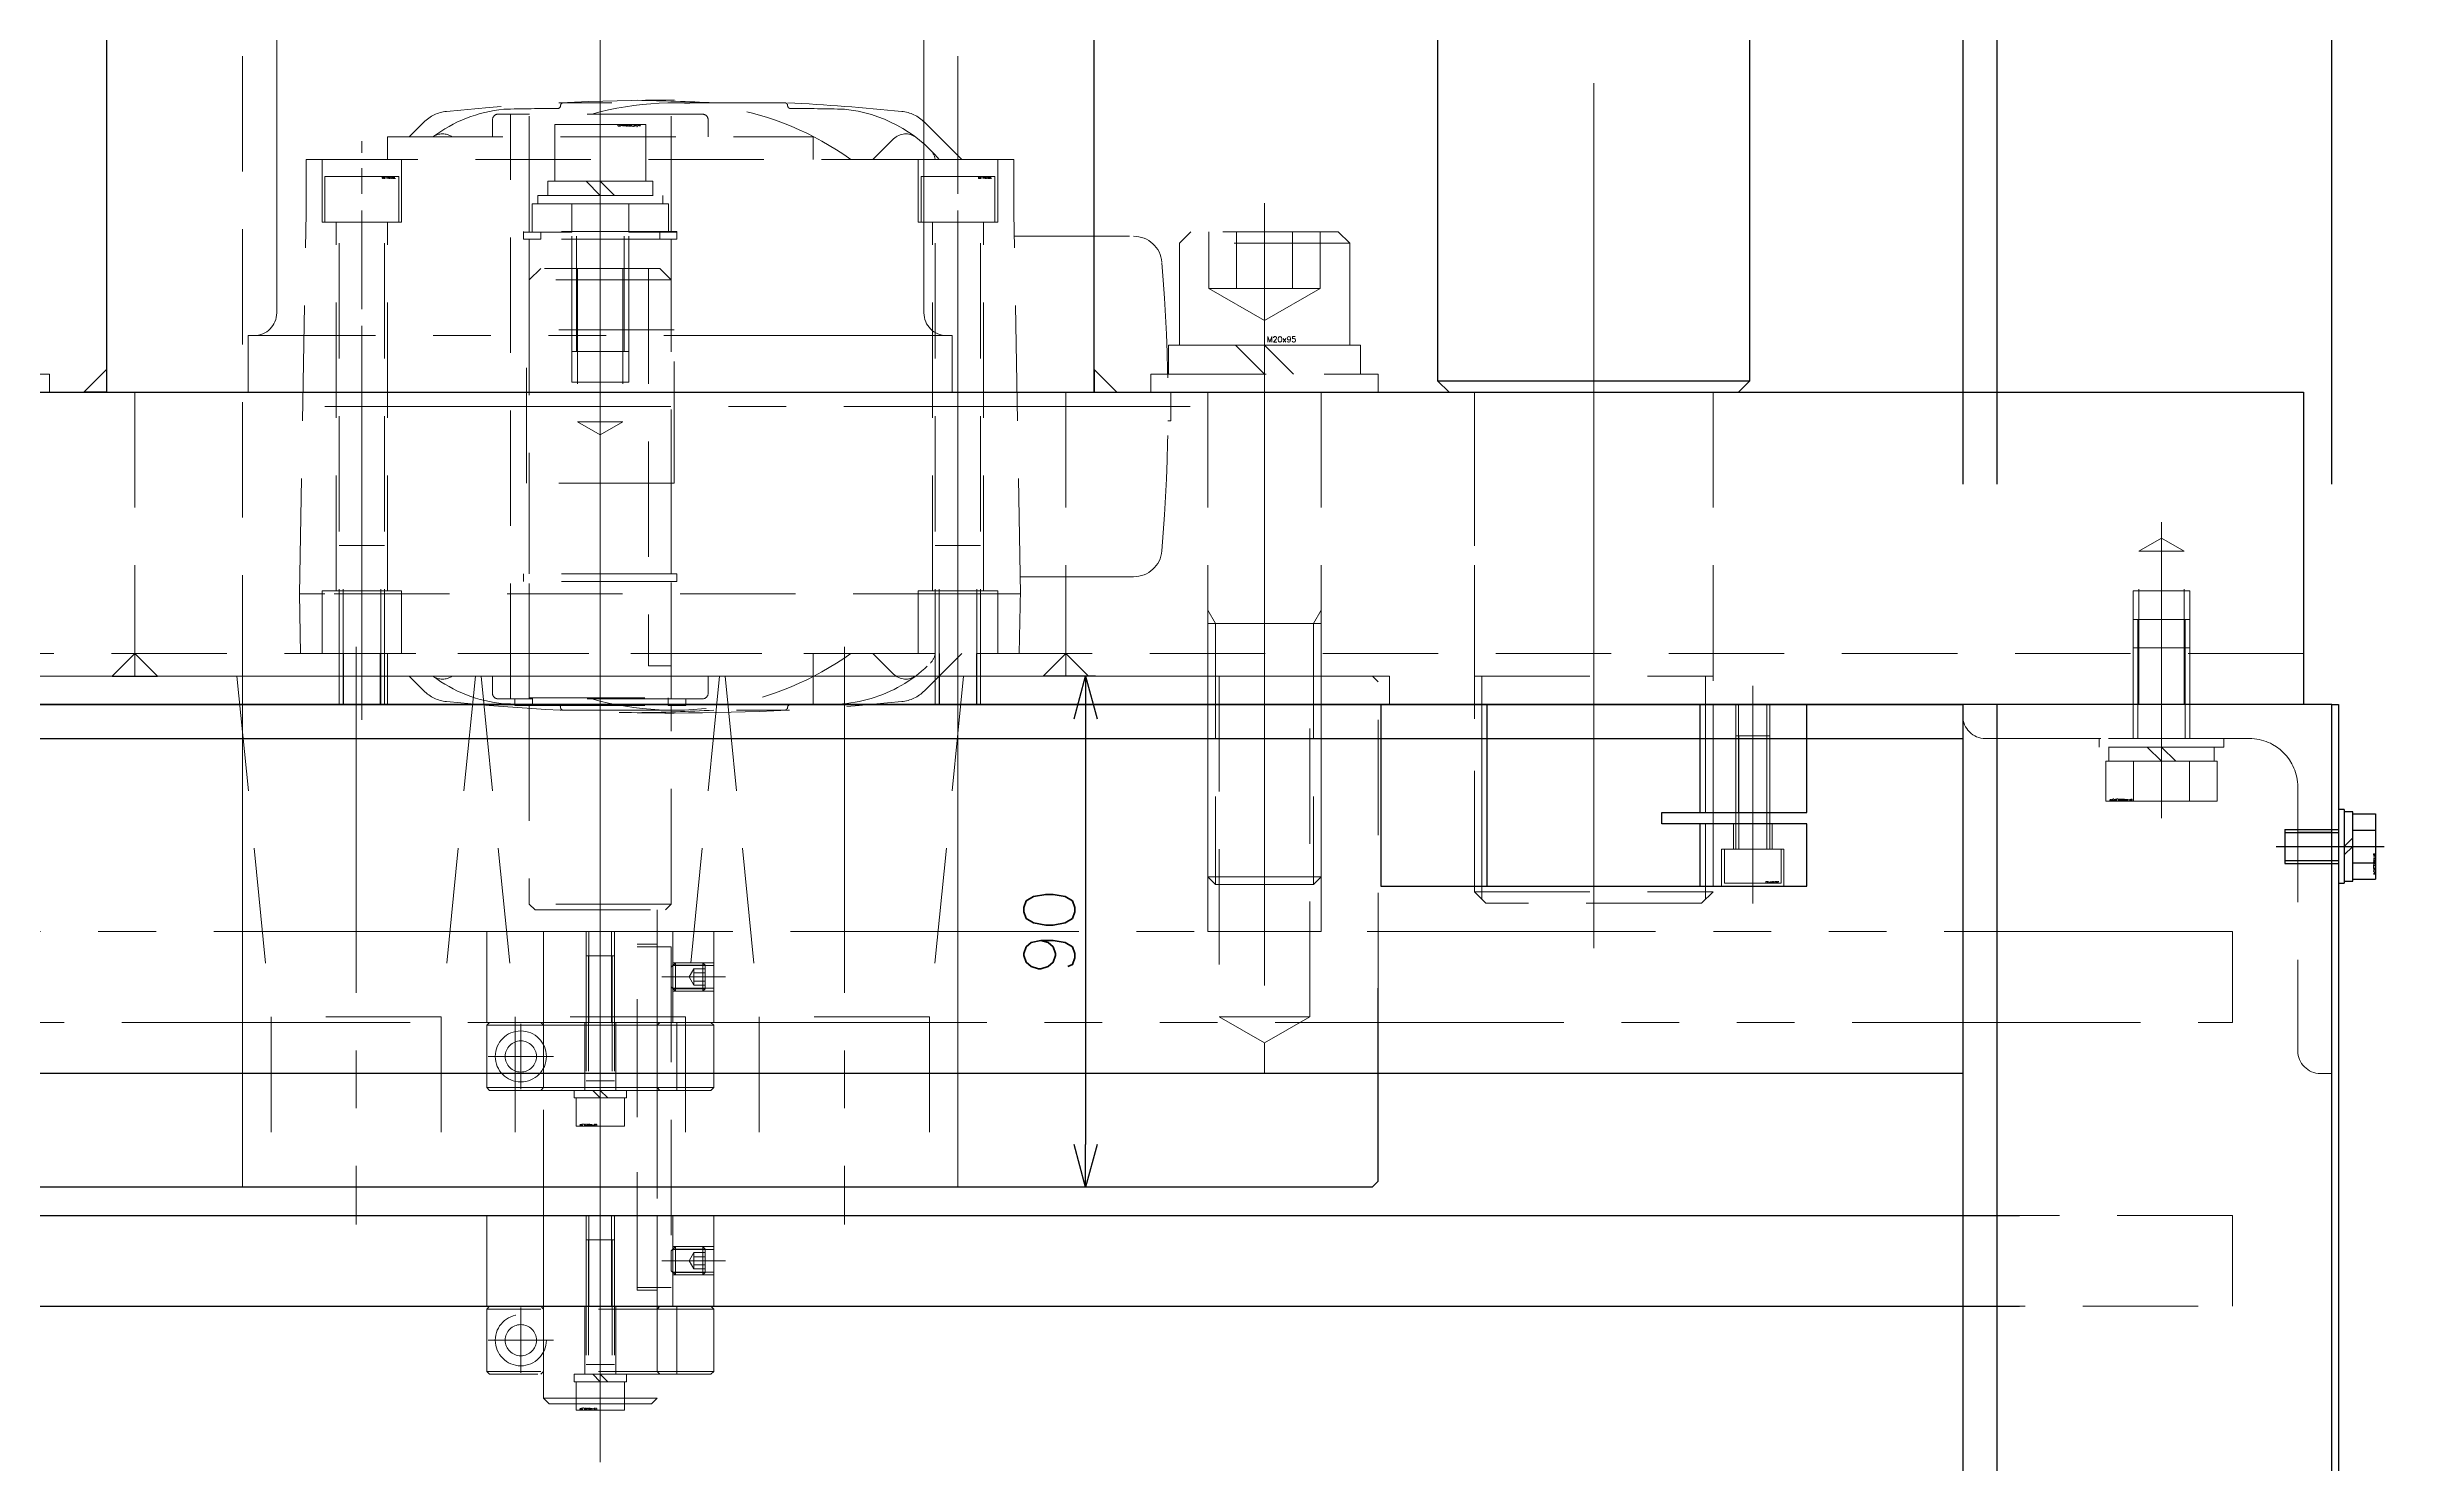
# Model space of a CAD drawing. Header units: millimetres. Extents: x 0 to 49006, y -7876 to 6995.
# Drawn here: x 29138 to 29553.3, y 1838.7 to 2088.3 of the extents above; entities that cross this region are included whole.
import ezdxf
from ezdxf import colors
from ezdxf.entities.mleader import LeaderData, LeaderLine
from ezdxf.enums import TextEntityAlignment as Align
from ezdxf.math import Vec2, Vec3

# ---------------------------------------------------------------- set-up
doc = ezdxf.new("R2010")
doc.units = ezdxf.units.MM
doc.header["$LTSCALE"] = 3.2
doc.header["$PDMODE"] = 99
doc.header["$PDSIZE"] = 1
for name, pattern in [('CENTER2', [28.575, 19.05, -3.175, 3.175, -3.175]), ('HIDDEN', [9.525, 6.35, -3.175]), ('PHANTOM2', [31.75, 15.875, -3.175, 3.175, -3.175, 3.175, -3.175])]:
    doc.linetypes.add(name, pattern=pattern)
for name, color, linetype, lineweight in [('01_NORMAL', 7, 'Continuous', 25), ('04_HIDDEN', 2, 'HIDDEN', 13), ('05_CENTER', 4, 'CENTER2', 13), ('06_PHANTOM', 2, 'PHANTOM2', 13), ('08_DIM', 3, 'Continuous', 13)]:
    doc.layers.add(name, color=color, linetype=linetype, lineweight=lineweight)
doc.layers.add('10_DRAFT', color=8, linetype='Continuous', lineweight=0, plot=False)
doc.styles.add('KSS_TXT', font='txt.shx', dxfattribs={"bigfont": 'extfont2.shx'})
doc.styles.add('KSS_TXT_L', font='txt.shx', dxfattribs={"height": 36, "bigfont": 'extfont2.shx'})
doc.styles.get("Standard").update_dxf_attribs({"font": 'txt.shx', "bigfont": 'extfont2.shx'})
doc.dimstyles.new('KSS_DIM', dxfattribs={"dimscale": 12, "dimtxt": 3, "dimasz": 2.5, "dimexe": 1.25, "dimexo": 0.625, "dimtad": 1, "dimdsep": 46, "dimtxsty": 'KSS_TXT', "dimblk": 'OPEN30', "dimcen": 0, "dimazin": 2, "dimtfac": 0.75, "dimtmove": 0, "dimatfit": 3, "dimldrblk": 'OPEN30', "dimfxl": 1.25, "dimtolj": 1, "dimarcsym": 0})

# ---------------------------------------------------------------- blocks, each defined once
blk = doc.blocks.new('A$C402B3D07_1_1')
at = {"color": 0}
for p, q in [((0, 0), (-65, 0)), ((-65, -2), (-65, 0)), ((0, 0), (0, -65)), ((-61, -6), (-14.5, -6)), ((-6, -14.5), (-6, -61)), ((-2, -65), (0, -65))]:
    blk.add_line(p, q, dxfattribs=at)
for centre, radius, start, end in [((-61, -2), 4, 180, 270), ((-14.5, -14.5), 8.5, 0, 90), ((-2, -61), 4, 180, 270)]:
    blk.add_arc(centre, radius, start, end, dxfattribs=at)
blk = doc.blocks.new('A$C475E39BB_1_1')
at = {"color": 0}
for p, q in [((240, 550), (240, 38.81)), ((246, 550), (246, 38.81)), ((305, 38.81), (305, 530)), ((246, 0), (246, -1438)), ((-240, -6), (240, -6))]:
    blk.add_line(p, q, dxfattribs=at)
for points in [[(-240, 0), (240, 0), (240, -65), (-240, -65)], [(305, 0), (240, 0), (240, -1438), (305, -1438)]]:
    blk.add_lwpolyline(points, close=True, dxfattribs=at)
at = {"layer": '04_HIDDEN'}
for p, q in [((299, -22), (305, -22)), ((299, -22.5), (305, -22.5)), ((299, -27.5), (305, -27.5)), ((299, -28), (305, -28))]:
    blk.add_line(p, q, dxfattribs=at)
at = {"layer": '05_CENTER'}
for p, q in [((0, 567.55), (0, -1475.34)), ((275, 9.23), (275, -15.44)), ((296.81, -25), (307.19, -25))]:
    blk.add_line(p, q, dxfattribs=at)
at = {"layer": '04_HIDDEN'}
blk.add_blockref('A$C402B3D07_1_1', (305, 0), dxfattribs=at)
blk = doc.blocks.new('M10Tz_1_1')
at = {"color": 0}
for radius in [5, 4]:
    blk.add_circle((0, 0), radius, dxfattribs=at)
at = {"layer": '05_CENTER'}
for p, q in [((0, -8.34), (0, 8.34)), ((8.34, 0), (-8.34, 0))]:
    blk.add_line(p, q, dxfattribs=at)
blk = doc.blocks.new('A$C311A3C4E_1_1')
at = {"color": 0}
for p, q in [((-47, 100), (-57, 90)), ((-47, 100), (47, 100)), ((47, 100), (57, 90)), ((-57, -11), (-57, 90)), ((-57, 90), (57, 90)), ((57, -11), (57, 90))]:
    blk.add_line(p, q, dxfattribs=at)
blk.add_lwpolyline([(-62, -25), (62, -25), (62, -15), (-62, -15)], close=True, dxfattribs=at)
for centre, start, end in [((-61, -11), 270, 0), ((61, -11), 180, 270)]:
    blk.add_arc(centre, 4, start, end, dxfattribs=at)
at = {"layer": '04_HIDDEN'}
for p, q in [((-28.5, 100), (-28.5, 58)), ((-27.42, 100), (-27.42, 58)), ((27.42, 100), (27.42, 58)), ((28.5, 100), (28.5, 58))]:
    blk.add_line(p, q, dxfattribs=at)
blk.add_lwpolyline([(29, 50), (29, 58), (-29, 58), (-29, 50)], close=True, dxfattribs=at)
at = {"layer": '05_CENTER'}
blk.add_line((0, 106.37), (0, -32.77), dxfattribs=at)
at = {"color": 0}
blk.add_blockref('M10Tz_1_1', (0, 75), dxfattribs=at)
blk = doc.blocks.new('A$C2EB33B8C_1_1')
at = {"layer": '06_PHANTOM'}
blk.add_blockref('A$C311A3C4E_1_1', (0, -640), dxfattribs=at)
blk = doc.blocks.new('A$C55F72951_1_1')
at = {"color": 0}
for points in [[(-87, 50), (87, 50), (87, 478), (85, 480), (-85, 480), (-87, 478)], [(-300, 50), (300, 50), (300, -5), (-300, -5)]]:
    blk.add_lwpolyline(points, close=True, dxfattribs=at)
at = {"color": 3}
for points in [[(-87, 50), (-91, 50), (-91, 50), (-87, 54)], [(87, 50), (91, 50), (91, 50), (87, 54)]]:
    blk.add_lwpolyline(points, close=True, dxfattribs=at)
for points in [[(-86, 0), (-78, 0), (-78, 0), (-82, 4)], [(-82, 4), (-86, 0), (-86, 0)], [(86, 0), (78, 0), (78, 0), (82, 4)], [(82, 4), (86, 0), (86, 0)]]:
    blk.add_lwpolyline(points, dxfattribs=at)
at = {"layer": '04_HIDDEN'}
for p, q in [((-63, 475), (-63, 0)), ((63, 475), (63, 0)), ((-82, 50), (-82, 0)), ((82, 50), (82, 0)), ((271, 22), (275, 24.31)), ((271, -5), (271, 22)), ((279, 22), (271, 22)), ((275, 24.31), (279, 22)), ((279, -5), (279, 22)), ((270, -5), (270, 15)), ((280, 15), (270, 15)), ((280, -5), (280, 15)), ((-139, 0), (139, 0)), ((139, 0), (139, -5))]:
    blk.add_line(p, q, dxfattribs=at)
at = {"layer": '04_HIDDEN', "color": 9}
for p, q in [((154, 50), (154, -5)), ((196, 50), (196, -5))]:
    blk.add_line(p, q, dxfattribs=at)
at = {"layer": '05_CENTER'}
for p, q in [((0, -18.69), (0, 613.4)), ((117, -11.3), (117, 60.9)), ((275, -8.39), (275, 27.11))]:
    blk.add_line(p, q, dxfattribs=at)
at = {"layer": '05_CENTER', "color": 9}
blk.add_line((175, 56.45), (175, -11.45), dxfattribs=at)
blk = doc.blocks.new('A$C59490531_1_1')
at = {"color": 0}
for p, q in [((-18.76, 32), (-18.76, 21)), ((18.76, 32), (18.76, 0)), ((-37.53, 21), (-12, 21)), ((-12, 21), (-12, 19)), ((-12, 19), (-37.53, 19)), ((-18.76, 19), (-18.76, 0))]:
    blk.add_line(p, q, dxfattribs=at)
blk.add_lwpolyline([(-37.53, 19), (-37.53, 0), (37.53, 0), (37.53, 32), (-37.53, 32), (-37.53, 21)], dxfattribs=at)
at = {"layer": '04_HIDDEN'}
for p, q in [((-33.5, 25.5), (-33.5, 32)), ((-22.5, 25.5), (-22.5, 32)), ((-21, 32), (-21, 21)), ((-19.69, 32), (-19.69, 21)), ((19.69, 32), (19.69, 0)), ((21, 32), (21, 0)), ((-33.5, 25.5), (-22.5, 25.5)), ((-31.4, 21), (-31.4, 25.5)), ((-24.6, 21), (-24.6, 25.5)), ((-31, 19), (-31, 0)), ((-30.5, 19), (-30.5, 0)), ((-25.5, 19), (-25.5, 0)), ((-25, 19), (-25, 0)), ((-21, 19), (-21, 0)), ((-19.69, 19), (-19.69, 0))]:
    blk.add_line(p, q, dxfattribs=at)
at = {"layer": '05_CENTER'}
blk.add_line((-28, -3.27), (-28, 35.04), dxfattribs=at)
at = {"layer": '10_DRAFT'}
blk.add_line((0, 32), (0, 0), dxfattribs=at)
blk = doc.blocks.new('A$C7E8A2BA9_1_1')
at = {"color": 0}
for p, q in [((5, 6), (-5, 6)), ((-5, 6), (-5, 0)), ((5, 0), (5, 6)), ((5, 0), (-5, 0))]:
    blk.add_line(p, q, dxfattribs=at)
at = {"color": 0, "linetype": 'CENTER2'}
blk.add_line((0, -21.5), (0, 7.5), dxfattribs=at)
at = {"color": 0, "linetype": 'HIDDEN'}
for p, q in [((-3, -20), (-3, 0)), ((-2.46, -20), (-2.46, 0)), ((2.46, -20), (2.46, 0)), ((3, -20), (3, 0)), ((-3, -20), (3, -20))]:
    blk.add_line(p, q, dxfattribs=at)
at = {"layer": '10_DRAFT', "style": 'KSS_TXT_L'}
blk.add_text('CS-M6x20L', height=0.3, dxfattribs=at).set_placement((2.24, 5.66))
blk = doc.blocks.new('A$C64ED66EC_1_1')
blk.add_blockref('A$C59490531_1_1', (0, 0))
at = {"layer": '04_HIDDEN', "xscale": -1}
blk.add_blockref('A$C7E8A2BA9_1_1', (-28, 25.5), dxfattribs=at)
blk = doc.blocks.new('A$C06BC4911_1_1')
at = {"color": 0}
blk.add_line((-27.5, -658), (27.5, -658), dxfattribs=at)
blk.add_lwpolyline([(25.5, 0), (-25.5, 0), (-27.5, -2), (-27.5, -658), (-25.5, -660), (25.5, -660), (27.5, -658), (27.5, -2)], close=True, dxfattribs=at)
at = {"layer": '01_NORMAL'}
for p, q in [((-19, -750), (-21, -748)), ((21, -748), (19, -750))]:
    blk.add_line(p, q, dxfattribs=at)
at = {"layer": '04_HIDDEN'}
for p, q in [((-21, -748), (-21, -660)), ((21, -660), (21, -748)), ((-21, -710), (21, -710)), ((-19.69, -710), (-19.69, -749.31)), ((19.69, -710), (19.69, -749.31)), ((-19, -750), (-21, -748)), ((-21, -748), (21, -748)), ((-19, -750), (-21, -748)), ((-21, -748), (21, -748)), ((19, -750), (-19, -750)), ((19, -750), (-19, -750)), ((21, -748), (19, -750)), ((21, -748), (19, -750))]:
    blk.add_line(p, q, dxfattribs=at)
at = {"layer": '05_CENTER'}
blk.add_line((0, -757.92), (0, 97.92), dxfattribs=at)
blk = doc.blocks.new('A$C7AFA21F4_1_1')
at = {"color": 0, "linetype": 'CENTER2'}
blk.add_line((0, -24), (0, 14), dxfattribs=at)
at = {"color": 0}
for p, q in [((-9.81, 11), (9.81, 11)), ((-9.81, 4), (-9.81, 11)), ((-4.91, 4), (-4.91, 11)), ((4.91, 4), (4.91, 11)), ((9.81, 4), (9.81, 11)), ((-11, 1.5), (11, 1.5)), ((-11, 1.5), (-11, 0)), ((-11, 0), (11, 0)), ((9.81, 4), (-9.81, 4)), ((-9.25, 4), (-9.25, 1.5)), ((0, 1.5), (-2.5, 4)), ((0, 4), (2.5, 1.5)), ((9.25, 1.5), (9.25, 4)), ((11, 0), (11, 1.5))]:
    blk.add_line(p, q, dxfattribs=at)
at = {"color": 0, "linetype": 'HIDDEN'}
for p, q in [((-5, -21), (-5, 0)), ((-4.19, -21), (-4.19, 0)), ((4.19, -21), (4.19, 0)), ((5, -21), (5, 0)), ((-5, -21), (5, -21))]:
    blk.add_line(p, q, dxfattribs=at)
at = {"layer": '10_DRAFT', "style": 'KSS_TXT_L'}
blk.add_text('BT-M10x25L,SW,PW', height=0.3, dxfattribs=at).set_placement((5.1, 10.66))
blk = doc.blocks.new('A$C71905DCD_1_1')
for name, p in [('A$C06BC4911_1_1', (-100, 715)), ('A$C55F72951_1_1', (-275, 5))]:
    blk.add_blockref(name, p)
at = {"rotation": 180}
blk.add_blockref('A$C64ED66EC_1_1', (-100, 0), dxfattribs=at)
at = {"layer": '04_HIDDEN', "rotation": 180}
blk.add_blockref('A$C7AFA21F4_1_1', (0, -6), dxfattribs=at)
blk = doc.blocks.new('A$C08AE5845_1_1')
at = {"color": 0}
blk.add_lwpolyline([(-136, -90), (136, -90), (137, -89), (137, -1), (136, 0), (-136, 0), (-137, -1), (-137, -89)], close=True, dxfattribs=at)
at = {"layer": '04_HIDDEN'}
for p, q in [((-127, -45), (-127, 0)), ((-125, -60), (-125, 0)), ((-109, 0), (-109, -60)), ((-107, 0), (-107, -45)), ((107, 0), (107, -45)), ((109, 0), (109, -60)), ((125, -60), (125, 0)), ((127, -45), (127, 0)), ((-64, 0), (-58, -60)), ((-22, 0), (-28, -60)), ((-21, 0), (-15, -60)), ((21, 0), (15, -60)), ((22, 0), (28, -60)), ((64, 0), (58, -60)), ((-107, -45), (-127, -45)), ((107, -45), (127, -45)), ((-125, -60), (-109, -60)), ((-125, -60), (-117, -64.62)), ((-117, -64.62), (-109, -60)), ((-58, -60), (-58, -90)), ((-28, -60), (-58, -60)), ((-28, -60), (-28, -90)), ((-15, -60), (-15, -90)), ((15, -60), (-15, -60)), ((15, -60), (15, -90)), ((28, -60), (28, -90)), ((58, -60), (28, -60)), ((58, -60), (58, -90)), ((117, -64.62), (109, -60)), ((125, -60), (109, -60)), ((125, -60), (117, -64.62))]:
    blk.add_line(p, q, dxfattribs=at)
at = {"layer": '05_CENTER'}
for p, q in [((-117, 6.45), (-117, -69.86)), ((-43, 5.17), (-43, -96.59)), ((0, 5.17), (0, -96.59)), ((43, 5.17), (43, -96.59)), ((117, 6.45), (117, -69.86))]:
    blk.add_line(p, q, dxfattribs=at)
at = {"layer": '10_DRAFT'}
for p, q in [((-63, 0), (-63, -90)), ((63, 0), (63, -90))]:
    blk.add_line(p, q, dxfattribs=at)
blk = doc.blocks.new('A$C1DAE6C65_1_1')
at = {"color": 0, "linetype": 'CENTER2'}
blk.add_line((0, 33.3), (0, -90.7), dxfattribs=at)
at = {"color": 0}
for p, q in [((-15, 26.3), (-13, 28.3)), ((-15, 26.3), (-15, 8.3)), ((15, 26.3), (-15, 26.3)), ((13, 28.3), (-13, 28.3)), ((15, 26.3), (13, 28.3)), ((15, 26.3), (15, 8.3)), ((-15, 21.8), (-15, 21.8)), ((-15, 17.3), (-15, 17.3)), ((-16.9, 8.3), (-16.9, 3.2)), ((-16.9, 8.3), (16.9, 8.3)), ((15, 8.3), (-15, 8.3)), ((-5.1, 8.3), (0, 3.2)), ((0, 8.3), (5.1, 3.2)), ((16.9, 8.3), (16.9, 3.2)), ((-10, 0), (-10, -85.35)), ((10, 0), (10, -85.35)), ((-8.65, -40.7), (-10, -38.36)), ((10, -40.7), (-10, -40.7)), ((-8.65, -40.7), (-8.65, -86.7)), ((8.65, -40.7), (10, -38.36)), ((8.65, -40.7), (8.65, -86.7)), ((-10, -85.35), (-8.65, -86.7)), ((10, -85.35), (-10, -85.35)), ((8.65, -86.7), (-8.65, -86.7)), ((8.65, -86.7), (10, -85.35))]:
    blk.add_line(p, q, dxfattribs=at)
at = {"color": 0, "linetype": 'HIDDEN'}
for p, q in [((-9.81, 28.3), (-9.81, 18.3)), ((-4.91, 28.3), (-4.91, 18.3)), ((4.91, 28.3), (4.91, 18.3)), ((9.81, 28.3), (9.81, 18.3)), ((-9.81, 18.3), (0, 12.63)), ((9.81, 18.3), (-9.81, 18.3)), ((9.81, 18.3), (0, 12.63))]:
    blk.add_line(p, q, dxfattribs=at)
at = {"color": 0}
blk.add_lwpolyline([(-20, 3.2), (20, 3.2), (20, 0), (-20, 0)], close=True, dxfattribs=at)
at = {"layer": '10_DRAFT', "style": 'KSS_TXT'}
blk.add_text('M20x95', height=1, dxfattribs=at).set_placement((0.41, 8.83))
blk = doc.blocks.new('A$C11485A53_1_1')
for name, p in [('A$C1DAE6C65_1_1', (-117, 50)), ('A$C1DAE6C65_1_1', (117, 50)), ('A$C08AE5845_1_1', (0, 0))]:
    blk.add_blockref(name, p)
blk = doc.blocks.new('A$C5A567FE3_1_1')
for name, p in [('A$C2EB33B8C_1_1', (-275, 720)), ('A$C71905DCD_1_1', (0, 0))]:
    blk.add_blockref(name, p)
at = {"layer": '04_HIDDEN'}
blk.add_blockref('A$C11485A53_1_1', (-275, 5), dxfattribs=at)
blk = doc.blocks.new('A$C3F1473A3_1_1')
at = {"color": 0}
blk.add_lwpolyline([(-1.2, 25), (0, 25), (0, -225), (-1.2, -225)], close=True, dxfattribs=at)
at = {"layer": '05_CENTER'}
for p, q in [((5.22, 0), (-6.47, 0)), ((5.22, -200), (-6.47, -200))]:
    blk.add_line(p, q, dxfattribs=at)
blk = doc.blocks.new('A$C27070EE7_1_1')
at = {"color": 0}
for p, q in [((-5.77, 2.5), (-5.77, 6.5)), ((-5.77, 6.5), (5.77, 6.5)), ((-2.89, 2.5), (-2.89, 6.5)), ((2.89, 2.5), (2.89, 6.5)), ((5.77, 2.5), (5.77, 6.5)), ((-6.5, 1), (6.5, 1)), ((-6.5, 1), (-6.5, 0)), ((-6.5, 0), (6.5, 0)), ((-6.1, 2.5), (-6.1, 1)), ((6.1, 2.5), (-6.1, 2.5)), ((0, 1), (-1.5, 2.5)), ((0, 2.5), (1.5, 1)), ((6.1, 1), (6.1, 2.5)), ((6.5, 0), (6.5, 1))]:
    blk.add_line(p, q, dxfattribs=at)
at = {"color": 0, "linetype": 'CENTER2'}
blk.add_line((0, -11), (0, 8), dxfattribs=at)
at = {"color": 0, "linetype": 'HIDDEN'}
for p, q in [((-3, -9.5), (-3, 0)), ((-2.46, -9.5), (-2.46, 0)), ((2.46, -9.5), (2.46, 0)), ((3, -9.5), (3, 0)), ((-3, -9.5), (3, -9.5))]:
    blk.add_line(p, q, dxfattribs=at)
at = {"layer": '10_DRAFT', "style": 'KSS_TXT_L'}
blk.add_text('BT-M6x12L,SW,PW', height=0.3, dxfattribs=at).set_placement((1.27, 6.16))
blk = doc.blocks.new('GM-SHYF-RH 0.2kW、1／30、200V、60Hzc_1_1')
at = {"color": 0}
for p, q in [((18.5, 52.99), (8, 52.81)), ((8, 52.81), (8, -73.81)), ((18.5, 53.01), (18.5, 48.5)), ((18.5, 53), (85.5, 51.83)), ((85.5, 51.83), (95, 51.83)), ((95, -59.28), (95, 51.83)), ((18.5, -64.89), (18.5, 49.51)), ((4, 37.5), (4, -37.5)), ((4, 37.5), (8, 37.5)), ((95, 37.49), (99, 37.49)), ((99, 37.49), (99, -37.49)), ((4, 33.69), (1.41, 31.1)), ((99, 33.69), (101.59, 31.1)), ((0, -18), (0, 18)), ((1, 19), (4, 19)), ((102, 19), (99, 19)), ((103, -18), (103, 18)), ((-2, 6.5), (-2, -32.5)), ((105, -32.5), (105, 7.01)), ((1, -19), (4, -19)), ((102, -19), (99, -19)), ((4, -37.5), (8, -37.5)), ((95, -37.49), (99, -37.49)), ((8, -48.01), (4.35, -51.67)), ((95, -48.01), (98.65, -51.67)), ((8, -63.69), (1.41, -57.1)), ((95, -63.69), (101.59, -57.1)), ((95, -72.85), (95, -59.28)), ((18.5, -74.02), (18.5, -64.89)), ((18.5, -74.02), (18.5, -69.51)), ((19.25, -74), (8, -73.81)), ((18.5, -74.02), (85.5, -72.85)), ((21.5, -73.97), (21.5, -93.94)), ((81.5, -72.92), (81.5, -93.94)), ((85.5, -72.85), (95, -72.85)), ((49, -99.99), (49, -100.5)), ((49, -100.5), (54, -100.5)), ((54, -99.99), (54, -100.5))]:
    blk.add_line(p, q, dxfattribs=at)
for centre, radius, start, end in [((24, 14.5), 25, 143.1301, 174.2698), ((6.08, 26.43), 6.6, 135, 174.2563), ((6.47, 27.79), 3, 145.3407, 214.6593), ((96.53, 27.79), 3, 325.3407, 34.6593), ((79, 14.5), 25, 5.7302, 36.8699), ((96.92, 26.43), 6.6, 5.7437, 45), ((398.1, -13), 400.6, 174.2563, 180), ((-295.1, -13), 400.6, 0, 5.7437), ((399, 7), 400, 178.568, 179.9285), ((1, 18), 1, 90, 180), ((102, 18), 1, 0, 90), ((-296, 7), 400, 0.053, 1.432), ((-1.5, 6.5), 0.5, 90, 180), ((-1.5, 7.5), 0.5, 270, 0), ((104.5, 7.5), 0.5, 180, 270), ((104.5, 6.5), 0.5, 0, 90), ((51.5, -13), 53.5, 164.2841, 215.6016), ((51.5, -13), 53.5, 324.3984, 15.7159), ((398.1, -13), 400.6, 179.0703, 180), ((398.1, 0), 400.6, 180.9297, 182.8629), ((-295.1, 0), 400.6, 357.1371, 359.0703), ((398.1, -13), 400.6, 180, 185.7437), ((1, -18), 1, 180, 270), ((102, -18), 1, 270, 0), ((-1.5, -32.5), 0.5, 180, 270), ((-1.5, -33.5), 0.5, 0, 90), ((-295.1, -13), 400.6, 354.2563, 357.1371), ((104.5, -33.5), 0.5, 90, 180), ((104.5, -32.5), 0.5, 270, 0), ((399, -33), 400, 180.0715, 180.8595), ((-296, -33), 400, 358.568, 359.9285), ((24, -40.5), 25, 176.5614, 230.2082), ((79, -40.5), 25, 309.7918, 354.2698), ((6.08, -52.43), 6.6, 185.7437, 225), ((6.47, -53.79), 3, 135, 217.1625), ((96.53, -53.79), 3, 322.8375, 45), ((96.92, -52.43), 6.6, 315, 354.2563), ((8.41, -56.02), 3, 224.8696, 262.1781), ((94.59, -56.02), 3, 277.8219, 315.1304), ((26.5, -93.94), 5, 180, 265.1386), ((76.5, -93.94), 5, 274.8614, 0), ((51.5, 200), 300, 265.1386, 274.8614)]:
    blk.add_arc(centre, radius, start, end, dxfattribs=at)
at = {"layer": '04_HIDDEN', "color": 0}
for p, q in [((8, 49), (19, 49)), ((19, 35), (19, 49)), ((19, 46.5), (84, 46.5)), ((84, 35), (84, 49)), ((95, 49), (84, 49)), ((19, 37.5), (84, 37.5)), ((8, 35), (19, 35)), ((95, 35), (84, 35)), ((0, 15.8), (103, 15.8)), ((0, 12.5), (20.65, 12.5)), ((20.65, 13.5), (22, 13.5)), ((20.65, -13.5), (20.65, 13.5)), ((22, -13.5), (22, 13.5)), ((22, 12.5), (38, 12.5)), ((38, -13), (38, 13)), ((38, 13), (65, 13)), ((65, -13), (65, 13)), ((65, 12.5), (81, 12.5)), ((81, 13.5), (82.35, 13.5)), ((81, -13.5), (81, 13.5)), ((82.35, -13.5), (82.35, 13.5)), ((82.35, 12.5), (103, 12.5)), ((0, -12.5), (20.65, -12.5)), ((20.65, -13.5), (22, -13.5)), ((22, -12.5), (38, -12.5)), ((38, -13), (65, -13)), ((65, -12.5), (81, -12.5)), ((81, -13.5), (82.35, -13.5)), ((82.35, -12.5), (103, -12.5)), ((8, -56), (19, -56)), ((19, -70), (19, -56)), ((95, -56), (84, -56)), ((84, -70), (84, -56)), ((19, -58.5), (84, -58.5)), ((8, -70), (19, -70)), ((19, -67.5), (84, -67.5)), ((95, -70), (84, -70))]:
    blk.add_line(p, q, dxfattribs=at)
at = {"layer": '05_CENTER', "color": 0}
for p, q in [((51.5, -103.88), (51.5, 55.94)), ((4.75, 42), (98.25, 42)), ((-7.65, 0), (110.65, 0)), ((4.75, -63), (98.25, -63))]:
    blk.add_line(p, q, dxfattribs=at)
at = {"layer": '10_DRAFT'}
blk.add_line((59.41, -13), (43.91, -13), dxfattribs=at)
blk = doc.blocks.new('A$C6AFA1BC6_1_1')
at = {"color": 0, "linetype": 'CENTER2'}
blk.add_line((0, -86.5), (0, 9.5), dxfattribs=at)
at = {"color": 0}
for p, q in [((6.5, 8), (-6.5, 8)), ((-6.5, 8), (-6.5, 0)), ((6.5, 0), (6.5, 8)), ((6.5, 0), (-6.5, 0))]:
    blk.add_line(p, q, dxfattribs=at)
at = {"color": 0, "linetype": 'HIDDEN'}
for p, q in [((-4, -85), (-4, 0)), ((4, -85), (4, 0)), ((-4, -57), (4, -57)), ((-3.32, -85), (-3.32, -57)), ((3.32, -85), (3.32, -57)), ((-4, -85), (4, -85))]:
    blk.add_line(p, q, dxfattribs=at)
at = {"layer": '10_DRAFT', "style": 'KSS_TXT_L'}
blk.add_text('CS-M8x85L', height=0.3, dxfattribs=at).set_placement((3.56, 7.66))
blk = doc.blocks.new('RTWS25b_1_1')
at = {"color": 0}
for points in [[(0, 13.5), (-1.2, 13.5), (-1.2, 10.5), (0, 10.5)], [(0, -13.5), (-1.2, -13.5), (-1.2, -10.5), (0, -10.5)]]:
    blk.add_lwpolyline(points, close=True, dxfattribs=at)
at = {"layer": '10_DRAFT'}
blk.add_line((0, 0), (-1.2, 0), dxfattribs=at)
blk = doc.blocks.new('FWSSS-D24-V10.0-T8.0a_1_1')
at = {"color": 0}
for points in [[(0, 12), (-5, 12), (-5, 5), (0, 5)], [(0, -12), (-5, -12), (-5, -5), (0, -5)]]:
    blk.add_lwpolyline(points, close=True, dxfattribs=at)
at = {"layer": '10_DRAFT'}
blk.add_line((-5, 0), (0, 0), dxfattribs=at)
blk = doc.blocks.new('A$C606D4CA3_1_1')
at = {"color": 0}
for p, q in [((8, 14), (-8, 14)), ((-8, 14), (-8, 4)), ((8, 4), (8, 14)), ((-11, 1.5), (11, 1.5)), ((-11, 1.5), (-11, 0)), ((-11, 0), (11, 0)), ((-9.25, 4), (-9.25, 1.5)), ((-9.25, 4), (9.25, 4)), ((0, 1.5), (-2.5, 4)), ((0, 4), (2.5, 1.5)), ((9.25, 1.5), (9.25, 4)), ((11, 0), (11, 1.5))]:
    blk.add_line(p, q, dxfattribs=at)
at = {"color": 0, "linetype": 'CENTER2'}
blk.add_line((0, -27.5), (0, 15.5), dxfattribs=at)
at = {"color": 0, "linetype": 'HIDDEN'}
for p, q in [((-5, -26), (-5, 0)), ((-4.19, -26), (-4.19, 0)), ((4.19, -26), (4.19, 0)), ((5, -26), (5, 0)), ((-5, -26), (5, -26))]:
    blk.add_line(p, q, dxfattribs=at)
at = {"layer": '10_DRAFT', "style": 'KSS_TXT_L'}
blk.add_text('CS-M10x30L,SW,PW', height=0.3, dxfattribs=at).set_placement((3.08, 13.66))
blk = doc.blocks.new('A$C29BA2C56_1_1')
at = {"color": 0}
blk.add_lwpolyline([(-9, -25), (0, -25), (0, 575), (-9, 575)], close=True, dxfattribs=at)
at = {"layer": '04_HIDDEN'}
for p, q in [((-9, 555), (0, 555)), ((-9, 554), (0, 554)), ((-9, 546), (0, 546)), ((-9, 545), (0, 545))]:
    blk.add_line(p, q, dxfattribs=at)
at = {"layer": '04_HIDDEN', "color": 8}
for p, q in [((-9, 342), (0, 342)), ((-9, 341.25), (0, 341.25)), ((-9, 334.75), (0, 334.75)), ((-9, 334), (0, 334)), ((-9, 237), (0, 237)), ((-9, 236.25), (0, 236.25)), ((-9, 229.75), (0, 229.75)), ((-9, 229), (0, 229))]:
    blk.add_line(p, q, dxfattribs=at)
at = {"layer": '04_HIDDEN', "color": 9}
for p, q in [((0, 312.5), (-9, 312.5)), ((0, 237.5), (-9, 237.5))]:
    blk.add_line(p, q, dxfattribs=at)
at = {"layer": '05_CENTER'}
blk.add_line((-12.39, 550), (3.39, 550), dxfattribs=at)
at = {"layer": '05_CENTER', "color": 8}
for p, q in [((-11.71, 338), (2.71, 338)), ((-11.71, 233), (2.71, 233))]:
    blk.add_line(p, q, dxfattribs=at)
at = {"layer": '10_DRAFT'}
blk.add_line((0, 275), (-9, 275), dxfattribs=at)
blk = doc.blocks.new('A$C05FE0EC2_2_1_1')
at = {"color": 0, "linetype": 'CENTER2'}
blk.add_line((0, -19), (0, 14), dxfattribs=at)
at = {"color": 0}
for p, q in [((-9.81, 11), (9.81, 11)), ((-9.81, 4), (-9.81, 11)), ((-4.91, 4), (-4.91, 11)), ((4.91, 4), (4.91, 11)), ((9.81, 4), (9.81, 11)), ((-11, 1.5), (11, 1.5)), ((-11, 1.5), (-11, 0)), ((-11, 0), (11, 0)), ((9.81, 4), (-9.81, 4)), ((-9.25, 4), (-9.25, 1.5)), ((0, 1.5), (-2.5, 4)), ((0, 4), (2.5, 1.5)), ((9.25, 1.5), (9.25, 4)), ((11, 0), (11, 1.5))]:
    blk.add_line(p, q, dxfattribs=at)
at = {"color": 0, "linetype": 'HIDDEN'}
for p, q in [((-5, -16), (-5, 0)), ((-4.19, -16), (-4.19, 0)), ((4.19, -16), (4.19, 0)), ((5, -16), (5, 0)), ((-5, -16), (5, -16))]:
    blk.add_line(p, q, dxfattribs=at)
at = {"layer": '10_DRAFT', "style": 'KSS_TXT_L'}
blk.add_text('BT-M10x20L,SW,PW', height=0.3, dxfattribs=at).set_placement((5.16, 10.66))
blk = doc.blocks.new('A$C685D21B0_1_1')
at = {"color": 0}
for p, q in [((2, -12.5), (2, 12.5)), ((75.65, 12.5), (75.65, -12.5)), ((77, 12.5), (77, -12.5)), ((112, -12.5), (112, 12.5)), ((75.65, 11.95), (77, 11.95)), ((199, 10), (113, 10)), ((200, 9), (199, 10)), ((199, -10), (199, 10)), ((200, -9), (200, 9)), ((75.65, -11.95), (77, -11.95)), ((113, -10), (199, -10)), ((199, -10), (200, -9))]:
    blk.add_line(p, q, dxfattribs=at)
for points in [[(75.65, -12.5), (2, -12.5), (0, -10.5), (0, 10.5), (2, 12.5), (75.65, 12.5)], [(77, 12.5), (112, 12.5), (113, 11.5), (113, -11.5), (112, -12.5), (77, -12.5)]]:
    blk.add_lwpolyline(points, dxfattribs=at)
at = {"layer": '04_HIDDEN'}
for p, q in [((0, 5), (20, 5)), ((20, 5), (20, -5)), ((0, 4), (27, 4)), ((27, 4), (27, -4)), ((29.31, 0), (27, 4)), ((0, -4), (27, -4)), ((27, -4), (29.31, 0)), ((0, -5), (20, -5)), ((180, -6.5), (119, -6.5)), ((119, -6.5), (119, -10)), ((180, -6.5), (180, -10)), ((0, -8.5), (70, -8.5)), ((70, -8.5), (70, -12.5))]:
    blk.add_line(p, q, dxfattribs=at)
at = {"layer": '05_CENTER'}
blk.add_line((203.41, 0), (-5, 0), dxfattribs=at)
blk = doc.blocks.new('STWS25a_1_1')
at = {"color": 0}
for points in [[(0, 11.95), (-1.2, 11.95), (-1.2, 15.05), (0, 15.05)], [(0, -11.95), (-1.2, -11.95), (-1.2, -15.05), (0, -15.05)]]:
    blk.add_lwpolyline(points, close=True, dxfattribs=at)
at = {"layer": '10_DRAFT'}
blk.add_line((-1.2, 0), (0, 0), dxfattribs=at)
blk = doc.blocks.new('KESS6-60b_1_1')
at = {"color": 0}
blk.add_lwpolyline([(0, 6), (60, 6), (60, 0), (0, 0)], close=True, dxfattribs=at)
blk = doc.blocks.new('SCSM 20-12b_1_1')
at = {"color": 0}
for p, q in [((0, 19.5), (0.5, 20)), ((0, 19.5), (0, -19.5)), ((0.5, 20), (0.5, -20)), ((0.5, 20), (11.5, 20)), ((11.5, 20), (11.5, -20)), ((11.5, 20), (12, 19.5)), ((12, 19.5), (12, -19.5)), ((0.5, -20), (0, -19.5)), ((0.5, -20), (11.5, -20)), ((11.5, -20), (12, -19.5))]:
    blk.add_line(p, q, dxfattribs=at)
for radius in [4.5, 2.75]:
    blk.add_circle((6, -14), radius, dxfattribs=at)
at = {"layer": '04_HIDDEN', "color": 0}
for p, q in [((0, 13.5), (12, 13.5)), ((0.5, 10), (0, 10.5)), ((0.5, 10), (11.5, 10)), ((12, 10.5), (11.5, 10)), ((0, 2.75), (12, 2.75)), ((0, -2.75), (12, -2.75)), ((0, -10.5), (0.5, -10)), ((0.5, -10), (11.5, -10)), ((11.5, -10), (12, -10.5)), ((11.63, -10.12), (11.63, -10.12)), ((11.75, -10.25), (11.75, -10.25))]:
    blk.add_line(p, q, dxfattribs=at)
at = {"layer": '05_CENTER', "color": 0}
for p, q in [((6, -8.25), (6, -19.75)), ((0.25, -14), (11.75, -14))]:
    blk.add_line(p, q, dxfattribs=at)
at = {"layer": '10_DRAFT'}
blk.add_line((0, 0), (12, 0), dxfattribs=at)
blk = doc.blocks.new('A$C0D3A3B7B_1_1')
at = {"color": 0}
blk.add_lwpolyline([(0, 20), (16, 20), (16, -20), (0, -20)], close=True, dxfattribs=at)
at = {"layer": '04_HIDDEN'}
for p, q in [((5.5, 20), (5.5, 12.8)), ((6, 20), (6, 12.8)), ((10, 20), (10, 12.8)), ((10.5, 20), (10.5, 12.8)), ((16, 12.8), (0, 12.8)), ((16, 10), (0, 10)), ((16, 2.5), (0, 2.5)), ((16, 2), (0, 2)), ((16, -2), (0, -2)), ((16, -2.5), (0, -2.5)), ((16, -10), (0, -10))]:
    blk.add_line(p, q, dxfattribs=at)
at = {"layer": '05_CENTER'}
for p, q in [((8, 10.84), (8, 22.07)), ((18.05, 0), (-2.05, 0))]:
    blk.add_line(p, q, dxfattribs=at)
at = {"layer": '10_DRAFT'}
blk.add_line((16, 0), (0, 0), dxfattribs=at)
blk = doc.blocks.new('A$C121A4B89_1_1')
at = {"color": 0}
for p, q in [((4.25, 6.3), (-4.25, 6.3)), ((-4.25, 6.3), (-4.25, 1.3)), ((4.25, 1.3), (4.25, 6.3)), ((-4.6, 1.3), (-4.6, 0)), ((-4.6, 1.3), (4.6, 1.3)), ((-4.6, 0), (4.6, 0)), ((0, 0), (-1.3, 1.3)), ((0, 1.3), (1.3, 0)), ((4.6, 0), (4.6, 1.3))]:
    blk.add_line(p, q, dxfattribs=at)
at = {"color": 0, "linetype": 'CENTER2'}
blk.add_line((0, -25.2), (0, 7.8), dxfattribs=at)
at = {"color": 0, "linetype": 'HIDDEN'}
for p, q in [((-2.5, -23.7), (-2.5, 0)), ((2.5, -23.7), (2.5, 0)), ((-2.5, -1.7), (2.5, -1.7)), ((-2.07, -23.7), (-2.07, -1.7)), ((2.07, -23.7), (2.07, -1.7)), ((-2.5, -23.7), (2.5, -23.7))]:
    blk.add_line(p, q, dxfattribs=at)
at = {"layer": '10_DRAFT', "style": 'KSS_TXT_L'}
blk.add_text('CS-M5x25L,SW', height=0.3, dxfattribs=at).set_placement((0.58, 5.96))
blk = doc.blocks.new('MSSF5-6b_1_1')
at = {"color": 0, "linetype": 'CENTER2'}
blk.add_line((-7, 0), (1.15, 0), dxfattribs=at)
at = {"color": 0}
for p, q in [((-6, 2.07), (-5.57, 2.5)), ((-6, 2.07), (-0.32, 2.07)), ((-6, 2.07), (-6, -2.07)), ((-5.57, 2.5), (-0.75, 2.5)), ((-5.57, -2.5), (-5.57, 2.5)), ((-0.75, 2.5), (0, 1.75)), ((-0.75, -2.5), (-0.75, 2.5)), ((0, 1.75), (0, -1.75)), ((-6, -2.07), (-0.32, -2.07)), ((-6, -2.07), (-5.57, -2.5)), ((-5.57, -2.5), (-0.75, -2.5)), ((-3.69, -2.07), (-3.69, -2.07)), ((-1.37, -2.07), (-1.37, -2.07)), ((-0.75, -2.5), (0, -1.75))]:
    blk.add_line(p, q, dxfattribs=at)
at = {"color": 0, "linetype": 'HIDDEN'}
for p, q in [((-6, 1.44), (-4, 1.44)), ((-6, 0.72), (-4, 0.72)), ((-4, 1.44), (-3.17, 0)), ((-4, 1.44), (-4, -1.44)), ((-4, -1.44), (-3.17, 0)), ((-6, -0.72), (-4, -0.72)), ((-6, -1.44), (-4, -1.44))]:
    blk.add_line(p, q, dxfattribs=at)
blk = doc.blocks.new('A$C393861A3_1_1')
for name, p, rotation in [('A$C0D3A3B7B_1_1', (0, 0), 270), ('A$C121A4B89_1_1', (0, -28), 180)]:
    blk.add_blockref(name, p, dxfattribs=dict(rotation=rotation))
at = {"color": 4, "rotation": 270}
blk.add_blockref('SCSM 20-12b_1_1', (0, -16), dxfattribs=at)
at = {"layer": '04_HIDDEN', "color": 4, "xscale": -1}
blk.add_blockref('MSSF5-6b_1_1', (12.5, -8), dxfattribs=at)
blk = doc.blocks.new('A$C05D17ACF_1_1')
at = {"xscale": -1, "rotation": 90}
blk.add_blockref('A$C685D21B0_1_1', (0, 75.8), dxfattribs=at)
at = {"color": 4, "xscale": -1, "rotation": 90}
blk.add_blockref('STWS25a_1_1', (0, -1.2), dxfattribs=at)
at = {"color": 4, "rotation": 270}
blk.add_blockref('KESS6-60b_1_1', (6.5, -43.7), dxfattribs=at)
blk.add_blockref('A$C393861A3_1_1', (0, -91))
at = {"layer": '06_PHANTOM'}
blk.add_blockref('A$C393861A3_1_1', (0, -41), dxfattribs=at)
blk = doc.blocks.new('A$C3B4F389D_1_1')
at = {"color": 0}
blk.add_lwpolyline([(90, -12.5), (106, -12.5), (106, 562.5), (90, 562.5)], close=True, dxfattribs=at)
at = {"layer": '06_PHANTOM'}
blk.add_lwpolyline([(40, -12.5), (56, -12.5), (56, 562.5), (40, 562.5)], close=True, dxfattribs=at)
blk.add_blockref('A$C29BA2C56_1_1', (0, 0))
at = {"color": 4, "rotation": 180}
blk.add_blockref('GM-SHYF-RH 0.2kW、1／30、200V、60Hzc_1_1', (-1, 275), dxfattribs=at)
at = {"rotation": 90}
blk.add_blockref('A$C05D17ACF_1_1', (-1, 275), dxfattribs=at)
at = {"color": 4}
for name, p in [('FWSSS-D24-V10.0-T8.0a_1_1', (-83.2, 275)), ('RTWS25b_1_1', (-82, 275))]:
    blk.add_blockref(name, p, dxfattribs=at)
at = {"layer": '04_HIDDEN'}
for name, p, rotation in [('A$C05FE0EC2_2_1_1', (6, 550), 270), ('A$C6AFA1BC6_1_1', (-85, 338), 90), ('A$C606D4CA3_1_1', (-88.2, 275), 90), ('A$C6AFA1BC6_1_1', (-85, 233), 90)]:
    blk.add_blockref(name, p, dxfattribs=dict(at, rotation=rotation))
blk = doc.blocks.new('_Open30')
at = {"color": 0, "linetype": 'ByBlock', "lineweight": -2}
for p, q in [((-1, 0.268), (0, 0)), ((0, 0), (-1, -0.268)), ((0, 0), (-1, 0))]:
    blk.add_line(p, q, dxfattribs=at)
blk = doc.blocks.new('*D2008')
at = {"layer": '10_DRAFT', "color": 0, "lineweight": -2, "transparency": 16777216}
for p, q in [((29322.64, 1977.45), (29317.16, 1977.45)), ((29320.91, 1969.95), (29320.91, 1894.95)), ((29322.64, 1887.45), (29317.16, 1887.45))]:
    blk.add_line(p, q, dxfattribs=at)
at = {"layer": 'Defpoints', "color": 0, "transparency": 16777216}
for p in [(29324.51, 1977.45), (29320.91, 1887.45), (29324.51, 1887.45)]:
    blk.add_point(p, dxfattribs=at)
at = {"layer": '10_DRAFT', "color": 0, "lineweight": -2, "transparency": 16777216, "xscale": 7.5, "yscale": 7.5, "zscale": 7.5}
for p, rotation in [((29320.91, 1977.45), 90), ((29320.91, 1887.45), 270)]:
    blk.add_blockref('_Open30', p, dxfattribs=dict(at, rotation=rotation))
at = {"layer": '10_DRAFT', "color": 0, "transparency": 16777216, "insert": (29314.53, 1932.45), "char_height": 9, "attachment_point": 5, "rotation": 90, "style": 'KSS_TXT'}
blk.add_mtext('\\A1;90', dxfattribs=at)
blk = doc.blocks.new('AM_BALLOON1')
at = {"transparency": 16777216}
blk.add_circle((0, 0), 5, dxfattribs=at)
blk.add_attdef('B_NUMBER', text='', height=3, dxfattribs=at).set_placement((0, 0), align=Align.MIDDLE_CENTER)
blk = doc.blocks.new('_OPEN')
at = {"color": 0, "linetype": 'ByBlock'}
for p, q in [((-1, 0.167), (0, 0)), ((0, 0), (-1, -0.167)), ((0, 0), (-1, 0))]:
    blk.add_line(p, q, dxfattribs=at)

msp = doc.modelspace()

# ---------------------------------------------------------------- linework, layer by layer
for p, q in [((29372.416, 1888.453), (29372.416, 1922.453)), ((29099.416, 1887.453), (29371.416, 1887.453)), ((29371.416, 1887.453), (29372.416, 1888.453)), ((28985.416, 1882.453), (29485.416, 1882.453)), ((28985.416, 1866.453), (29485.416, 1866.453))]:
    msp.add_line(p, q)

# ---------------------------------------------------------------- block references
for name, p in [('A$C5A567FE3_1_1', (29510.416, 1972.453)), ('A$C475E39BB_1_1', (29235.416, 1972.453))]:
    msp.add_blockref(name, p)
for name, p, rotation in [('A$C3F1473A3_1_1', (29540.416, 1747.453), 180), ('A$C27070EE7_1_1', (29541.616, 1947.453), 270)]:
    msp.add_blockref(name, p, dxfattribs=dict(rotation=rotation))
at = {"layer": '04_HIDDEN', "rotation": 270}
msp.add_blockref('A$C3B4F389D_1_1', (28960.416, 1972.453), dxfattribs=at)

# ---------------------------------------------------------------- dimensions: what is measured, and where the dimension line sits
at = {"layer": '10_DRAFT'}
dim = msp.add_linear_dim(base=(29320.907, 1887.453), p1=(29324.514, 1977.453), p2=(29324.514, 1887.453), angle=90, dimstyle='KSS_DIM', override={"dimscale": 3}, dxfattribs=at)
dim.commit()
dim.dimension.update_dxf_attribs({"geometry": '*D2008', "text_midpoint": (29314.532, 1932.453)})

# ---------------------------------------------------------------- leaders
at = {"layer": '08_DIM'}
ml = msp.add_multileader_block('Standard', dxfattribs=at)
ml.set_content('AM_BALLOON1', color=256, scale=10)
ml.set_attribute('B_NUMBER', 'H', width=0)
ml.set_leader_properties(color=256, linetype='ByLayer', lineweight=-1)
ml.set_arrow_properties(name='OPEN')
ml.build(insert=Vec2(0, 0))
ml.multileader.update_dxf_attribs({"leader_type": 0, "has_dogleg": 0, "text_right_attachment_type": 6, "dogleg_length": 0, "arrow_head_size": 20, "scale": 10, "block_connection_type": 1})
ctx = ml.context
ctx.base_point, ctx.scale, ctx.char_height, ctx.arrow_head_size, ctx.landing_gap_size, ctx.plane_origin = Vec3(34758.24, 4676.115), 10, 40, 20, 20, Vec3(34837.832, 4676.156)
ctx.right_attachment, ctx.attachment_type = 6, 1
notes = []
notes.append((ctx, [(0, (0, 0, 0), (0, 0), (1, 0), 1, [])]))
ctx.block.insert = Vec3(34758.24, 4676.115)
ml = msp.add_multileader_block('Standard', dxfattribs=at)
ml.set_content('AM_BALLOON1', color=256, scale=10)
ml.set_attribute('B_NUMBER', 'G', width=0)
ml.set_leader_properties(color=256, linetype='ByLayer', lineweight=-1)
ml.set_arrow_properties(name='OPEN')
ml.build(insert=Vec2(0, 0))
ml.multileader.update_dxf_attribs({"leader_type": 0, "has_dogleg": 0, "text_right_attachment_type": 6, "dogleg_length": 0, "arrow_head_size": 20, "scale": 10, "block_connection_type": 1})
ctx = ml.context
ctx.base_point, ctx.scale, ctx.char_height, ctx.arrow_head_size, ctx.landing_gap_size, ctx.plane_origin = Vec3(34758.24, 4537.505), 10, 40, 20, 20, Vec3(34837.832, 4537.546)
ctx.right_attachment, ctx.attachment_type = 6, 1
notes.append((ctx, [(0, (0, 0, 0), (0, 0), (1, 0), 1, [])]))
ctx.block.insert = Vec3(34758.24, 4537.505)
ml = msp.add_multileader_block('Standard', dxfattribs=at)
ml.set_content('AM_BALLOON1', color=256, scale=10)
ml.set_attribute('B_NUMBER', 'F', width=0)
ml.set_leader_properties(color=256, linetype='ByLayer', lineweight=-1)
ml.set_arrow_properties(name='OPEN')
ml.build(insert=Vec2(0, 0))
ml.multileader.update_dxf_attribs({"leader_type": 0, "has_dogleg": 0, "text_right_attachment_type": 6, "dogleg_length": 0, "arrow_head_size": 20, "scale": 10, "block_connection_type": 1})
ctx = ml.context
ctx.base_point, ctx.scale, ctx.char_height, ctx.arrow_head_size, ctx.landing_gap_size, ctx.plane_origin = Vec3(34758.24, 4398.895), 10, 40, 20, 20, Vec3(34837.832, 4398.936)
ctx.right_attachment, ctx.attachment_type = 6, 1
notes.append((ctx, [(0, (0, 0, 0), (0, 0), (1, 0), 1, [])]))
ctx.block.insert = Vec3(34758.24, 4398.895)
ml = msp.add_multileader_block('Standard', dxfattribs=at)
ml.set_content('AM_BALLOON1', color=256, scale=10)
ml.set_attribute('B_NUMBER', 'E', width=0)
ml.set_leader_properties(color=256, linetype='ByLayer', lineweight=-1)
ml.set_arrow_properties(name='OPEN')
ml.build(insert=Vec2(0, 0))
ml.multileader.update_dxf_attribs({"leader_type": 0, "has_dogleg": 0, "text_right_attachment_type": 6, "dogleg_length": 0, "arrow_head_size": 20, "scale": 10, "block_connection_type": 1})
ctx = ml.context
ctx.base_point, ctx.scale, ctx.char_height, ctx.arrow_head_size, ctx.landing_gap_size, ctx.plane_origin = Vec3(34758.24, 4260.285), 10, 40, 20, 20, Vec3(34837.832, 4260.325)
ctx.right_attachment, ctx.attachment_type = 6, 1
notes.append((ctx, [(0, (0, 0, 0), (0, 0), (1, 0), 1, [])]))
ctx.block.insert = Vec3(34758.24, 4260.285)
ml = msp.add_multileader_block('Standard', dxfattribs=at)
ml.set_content('AM_BALLOON1', color=256, scale=10)
ml.set_attribute('B_NUMBER', 'T', width=0)
ml.set_leader_properties(color=256, linetype='ByLayer', lineweight=-1)
ml.set_arrow_properties(name='OPEN')
ml.build(insert=Vec2(0, 0))
ml.multileader.update_dxf_attribs({"leader_type": 0, "has_dogleg": 0, "text_right_attachment_type": 6, "dogleg_length": 0, "arrow_head_size": 20, "scale": 10, "block_connection_type": 1})
ctx = ml.context
ctx.base_point, ctx.scale, ctx.char_height, ctx.arrow_head_size, ctx.landing_gap_size, ctx.plane_origin = Vec3(34888.38, 3645.663), 10, 40, 20, 20, Vec3(34967.973, 3645.704)
ctx.right_attachment, ctx.attachment_type = 6, 1
notes.append((ctx, [(0, (0, 0, 0), (0, 0), (1, 0), 1, [])]))
ctx.block.insert = Vec3(34888.38, 3645.663)
ml = msp.add_multileader_block('Standard', dxfattribs=at)
ml.set_content('AM_BALLOON1', color=256, scale=6)
ml.set_attribute('B_NUMBER', 'N', width=0)
ml.set_leader_properties(color=256, linetype='ByLayer', lineweight=-1)
ml.set_arrow_properties(name='OPEN')
ml.build(insert=Vec2(0, 0))
ml.multileader.update_dxf_attribs({"leader_type": 0, "has_dogleg": 0, "text_right_attachment_type": 6, "dogleg_length": 0, "arrow_head_size": 12, "scale": 6, "block_connection_type": 1})
ctx = ml.context
ctx.base_point, ctx.scale, ctx.char_height, ctx.arrow_head_size, ctx.landing_gap_size, ctx.plane_origin = Vec3(42470.67, 2179.738), 6, 24, 12, 12, Vec3(42470.67, 2179.738)
ctx.right_attachment, ctx.attachment_type = 6, 1
notes.append((ctx, [(0, (0, 0, 0), (0, 0), (1, 0), 1, [])]))
ctx.block.insert = Vec3(42470.67, 2179.738)
ml = msp.add_multileader_block('Standard', dxfattribs=at)
ml.set_content('AM_BALLOON1', color=256, scale=6)
ml.set_attribute('B_NUMBER', 'S', width=0)
ml.set_leader_properties(color=256, linetype='ByLayer', lineweight=-1)
ml.set_arrow_properties(name='OPEN')
ml.build(insert=Vec2(0, 0))
ml.multileader.update_dxf_attribs({"leader_type": 0, "has_dogleg": 0, "text_right_attachment_type": 6, "dogleg_length": 0, "arrow_head_size": 12, "scale": 6, "block_connection_type": 1})
ctx = ml.context
ctx.base_point, ctx.scale, ctx.char_height, ctx.arrow_head_size, ctx.landing_gap_size, ctx.plane_origin = Vec3(42373.487, 2107.349), 6, 24, 12, 12, Vec3(42373.487, 2107.349)
ctx.right_attachment, ctx.attachment_type = 6, 1
notes.append((ctx, [(0, (0, 0, 0), (0, 0), (1, 0), 1, [])]))
ctx.block.insert = Vec3(42373.487, 2107.349)
for ctx, leaders in notes:
    for number, flags, end, landing, length, lines in leaders:
        leader = LeaderData()
        leader.index, (leader.has_last_leader_line, leader.has_dogleg_vector, leader.attachment_direction) = number, flags
        leader.last_leader_point, leader.dogleg_vector, leader.dogleg_length = Vec3(end), Vec3(landing), length
        for number, points, colour, breaks in lines:
            line = LeaderLine()
            line.index, line.vertices, line.color, line.breaks = number, Vec3.list(points), colors.encode_raw_color(colour), breaks
            leader.lines.append(line)
        ctx.leaders.append(leader)

doc.saveas('drawing.dxf')
